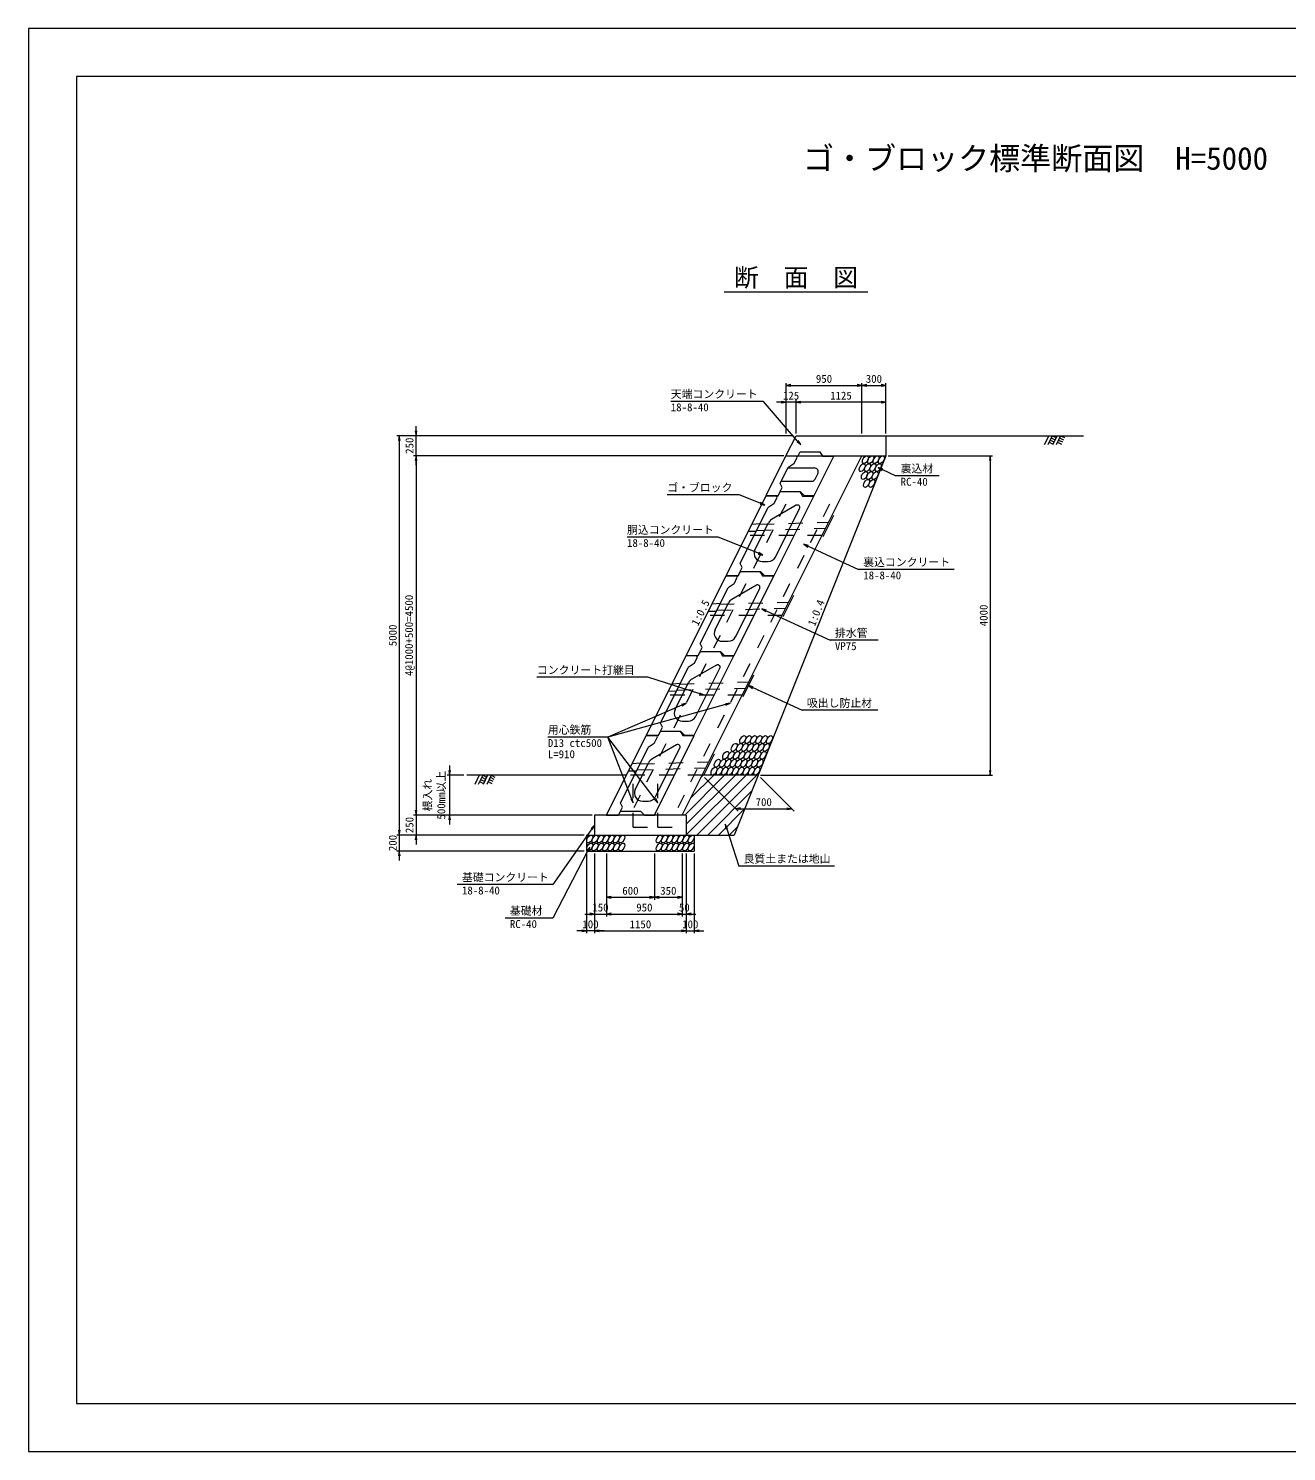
# Model space of a CAD drawing. Units: millimetres at full size, sheet at 1:30. Extents: x 0 to 25230, y 0 to 17820.
# Drawn here: x 0 to 15759, y 0 to 17820 of the extents above; entities that cross this region are included whole.
import ezdxf
from ezdxf.enums import TextEntityAlignment as Align

# ---------------------------------------------------------------- set-up
doc = ezdxf.new("R2010")
doc.units = ezdxf.units.MM
doc.header["$LTSCALE"] = 30
doc.linetypes.add('DASHED_SPACED', pattern=[12, 6, -6])
for name, color, linetype, lineweight in [('0_2', 7, 'Continuous', 13), ('D-STR-DIM', 7, 'Continuous', 13), ('D-STR-STRn', 1, 'Continuous', 13), ('D-STR-TXT', 7, 'Continuous', 13), ('D-TTL', 2, 'Continuous', 13), ('D-TTL-TXT', 7, 'Continuous', 13)]:
    doc.layers.add(name, color=color, linetype=linetype, lineweight=lineweight)
doc.styles.add('ＭＳ ゴシック', font='')
doc.styles.get('ＭＳ ゴシック').set_extended_font_data('MS Gothic')

# ---------------------------------------------------------------- blocks, each defined once
blk = doc.blocks.new('open_arrow')
at = {"color": 0, "linetype": 'Continuous', "lineweight": -2}
blk.add_lwpolyline([(7.5, 1.25), (0, 0), (7.5, -1.25)], dxfattribs=at)

msp = doc.modelspace()

# ---------------------------------------------------------------- hatches: boundary and pattern name
at = {"layer": 'D-STR-STRn'}
h = msp.add_hatch(dxfattribs=at)
h.set_pattern_fill('USER', color=2, style=0, pattern_type=2)
h.set_pattern_definition([(45, (5772.73, 0), (-67.3519, 67.3519), [])])
h.paths.add_polyline_path([(8190, 7970), (8240, 7970), (8240, 7720), (8340, 7720), (8840, 7720), (9140, 8470), (8440, 8470)])

# ---------------------------------------------------------------- linework, layer by layer
at = {"layer": '0_2'}
for points in [[(8240, 9370), (8184.88, 9346.29), (7255.92, 8946.72)], [(8790, 9370), (8732.16, 9354.04), (7255.92, 8946.72)]]:
    msp.add_lwpolyline(points, dxfattribs=at)
at = {"layer": 'D-STR-DIM'}
for p, q in [((9490, 12750), (9490, 13380)), ((10440, 12750), (10440, 13380)), ((10440, 12750), (10440, 13380)), ((10740, 12750), (10740, 13380)), ((9490, 13350), (10440, 13350)), ((10440, 13350), (10740, 13350)), ((9735, 13140), (9370, 13140)), ((9490, 12750), (9490, 13170)), ((9615, 12750), (9615, 13170)), ((9615, 12750), (9615, 13170)), ((10740, 13140), (9615, 13140)), ((10740, 12750), (10740, 13170)), ((4855, 12350), (4855, 12840)), ((9585, 12720), (4615, 12720)), ((4645, 12720), (4645, 7720)), ((9585, 12720), (4825, 12720)), ((9460, 12470), (4825, 12470)), ((9460, 12470), (4825, 12470)), ((4855, 12470), (4855, 7970)), ((10770, 12470), (12076.79, 12470)), ((12046.79, 12470), (12046.79, 8470)), ((5275, 8590), (5275, 7850)), ((5455, 8470), (5245, 8470)), ((8470, 8440), (8890, 8020)), ((9170, 8470), (12076.79, 8470)), ((9170, 8440), (9590, 8020)), ((4855, 8090), (4855, 7600)), ((8920, 8060), (8860, 8050)), ((8920, 8040), (8860, 8050)), ((8860, 8050), (8920, 8050)), ((8920, 8050), (9500, 8050)), ((9500, 8060), (9560, 8050)), ((9500, 8040), (9560, 8050)), ((9560, 8050), (9500, 8050)), ((7060, 7970), (4825, 7970)), ((7060, 7970), (4825, 7970)), ((7060, 7970), (5245, 7970)), ((6960, 7720), (4615, 7720)), ((6960, 7720), (4615, 7720)), ((4645, 7840), (4645, 7400)), ((6960, 7720), (4825, 7720)), ((6960, 7520), (4615, 7520)), ((6990, 7490), (6990, 6490)), ((7090, 7490), (7090, 6490)), ((7090, 7490), (7090, 6490)), ((7090, 7490), (7090, 6700)), ((7240, 7490), (7240, 6700)), ((7240, 7490), (7240, 6700)), ((7240, 7490), (7240, 6910)), ((7840, 7490), (7840, 6910)), ((7840, 7490), (7840, 6910)), ((8190, 7490), (8190, 6700)), ((8190, 7490), (8190, 6700)), ((8190, 7490), (8190, 6910)), ((8240, 7490), (8240, 6490)), ((8240, 7490), (8240, 6490)), ((8240, 7490), (8240, 6700)), ((8340, 7490), (8340, 6490)), ((7240, 6940), (7840, 6940)), ((7840, 6940), (8190, 6940)), ((6970, 6730), (7360, 6730)), ((7240, 6730), (8190, 6730)), ((8070, 6730), (8360, 6730)), ((7210, 6520), (6870, 6520)), ((7090, 6520), (8240, 6520)), ((8120, 6520), (8460, 6520))]:
    msp.add_line(p, q, dxfattribs=at)
msp.add_lwpolyline([(9673.57, 12608.5), (9634.38, 12653.94), (9205.94, 13150.67)], dxfattribs=at)
at = {"layer": 'D-STR-STRn'}
for p, q in [((9488.5, 12467), (9615, 12720)), ((9615, 12720), (13215, 12720)), ((9615, 12720), (10015, 12720)), ((10740, 12720), (10740, 12470)), ((12779.17, 12720), (12724.09, 12604.79)), ((12824.17, 12720), (12769.09, 12604.79)), ((12798.29, 12665.87), (12847.13, 12642.52)), ((12811.23, 12692.93), (12860.07, 12669.59)), ((12824.17, 12720), (12873.01, 12696.65)), ((12884.17, 12720), (12829.09, 12604.79)), ((12929.17, 12720), (12874.09, 12604.79)), ((12903.29, 12665.87), (12952.13, 12642.52)), ((12916.23, 12692.93), (12965.07, 12669.59)), ((12929.17, 12720), (12978.01, 12696.65)), ((9640.5, 12467), (9667, 12520)), ((9667, 12520), (9913, 12520)), ((9913, 12520), (9945, 12465)), ((12785.35, 12638.8), (12834.19, 12615.45)), ((12890.35, 12638.8), (12939.19, 12615.45)), ((8190, 7970), (10440, 12470)), ((10740, 12470), (9140, 8470)), ((9240, 11970), (9488.5, 12467)), ((9415, 12120), (9513.5, 12317)), ((9488.5, 12467), (9640.5, 12467)), ((9490, 12470), (10440, 12470)), ((9588.5, 12367), (9513.5, 12317)), ((9513.5, 12317), (9843.16, 12317)), ((9588.5, 12367), (9629, 12448)), ((9629, 12448), (9619.5, 12467)), ((9840, 11970), (10087.5, 12465)), ((9945, 12465), (10087.5, 12465)), ((10087.5, 12465), (10090, 12470)), ((10440, 12470), (10740, 12470)), ((9440, 12070), (9415, 12120)), ((9430, 12150), (9809.66, 12150)), ((9854.38, 12177.64), (9887.88, 12244.64)), ((8740, 10970), (9238.5, 11967)), ((9238.5, 11967), (9390.5, 11967)), ((9240, 11970), (9390, 11970)), ((9338.5, 11867), (9379, 11948)), ((9340, 10970), (9837.5, 11965)), ((9379, 11948), (9369.5, 11967)), ((9390, 11970), (9440, 12070)), ((9390.5, 11967), (9417, 12020)), ((9415, 12020), (9668, 12020)), ((9417, 12020), (9663, 12020)), ((9663, 12020), (9695, 11965)), ((9668, 12020), (9718, 11970)), ((9695, 11965), (9837.5, 11965)), ((9718, 11970), (9840, 11970)), ((8915, 11120), (9263.5, 11817)), ((9338.5, 11867), (9263.5, 11817)), ((9617.75, 11848.55), (9308.51, 11670.02)), ((9355.64, 11201.28), (9659.58, 11809.16)), ((9100.36, 11290.72), (9269.07, 11628.14)), ((8890, 10970), (8940, 11070)), ((8940, 11070), (8915, 11120)), ((9189.8, 11146), (9266.2, 11146)), ((8240, 9970), (8738.5, 10967)), ((8738.5, 10967), (8890.5, 10967)), ((8740, 10970), (8890, 10970)), ((8838.5, 10867), (8879, 10948)), ((8840, 9970), (9337.5, 10965)), ((8879, 10948), (8869.5, 10967)), ((8890.5, 10967), (8917, 11020)), ((8915, 11020), (9168, 11020)), ((8917, 11020), (9163, 11020)), ((9163, 11020), (9195, 10965)), ((9168, 11020), (9218, 10970)), ((9195, 10965), (9337.5, 10965)), ((9218, 10970), (9340, 10970)), ((8415, 10120), (8763.5, 10817)), ((8838.5, 10867), (8763.5, 10817)), ((9117.75, 10848.55), (8808.51, 10670.02)), ((8855.64, 10201.28), (9159.58, 10809.16)), ((8600.36, 10290.72), (8769.07, 10628.14)), ((8390, 9970), (8440, 10070)), ((8390.5, 9967), (8417, 10020)), ((8440, 10070), (8415, 10120)), ((8415, 10020), (8668, 10020)), ((8417, 10020), (8663, 10020)), ((8663, 10020), (8695, 9965)), ((8668, 10020), (8718, 9970)), ((8689.8, 10146), (8766.2, 10146)), ((7740, 8970), (8238.5, 9967)), ((7915, 9120), (8263.5, 9817)), ((8238.5, 9967), (8390.5, 9967)), ((8240, 9970), (8390, 9970)), ((8338.5, 9867), (8263.5, 9817)), ((8617.75, 9848.55), (8308.51, 9670.02)), ((8338.5, 9867), (8379, 9948)), ((8340, 8970), (8837.5, 9965)), ((8355.64, 9201.28), (8659.58, 9809.16)), ((8379, 9948), (8369.5, 9967)), ((8695, 9965), (8837.5, 9965)), ((8718, 9970), (8840, 9970)), ((8100.36, 9290.72), (8269.07, 9628.14)), ((7940, 9070), (7915, 9120)), ((8189.8, 9146), (8266.2, 9146)), ((7240, 7970), (7738.5, 8967)), ((7738.5, 8967), (7890.5, 8967)), ((7740, 8970), (7890, 8970)), ((7838.5, 8867), (7879, 8948)), ((7840, 7970), (8337.5, 8965)), ((7879, 8948), (7869.5, 8967)), ((7890, 8970), (7940, 9070)), ((7890.5, 8967), (7917, 9020)), ((7915, 9020), (8168, 9020)), ((7917, 9020), (8163, 9020)), ((8163, 9020), (8195, 8965)), ((8168, 9020), (8218, 8970)), ((8195, 8965), (8337.5, 8965)), ((8218, 8970), (8340, 8970)), ((7415, 8120), (7763.5, 8817)), ((7838.5, 8867), (7763.5, 8817)), ((8117.75, 8848.55), (7808.51, 8670.02)), ((7855.64, 8201.28), (8159.58, 8809.16)), ((7600.36, 8290.72), (7769.07, 8628.14)), ((7490, 8470), (5490, 8470)), ((5645, 8470), (5589.92, 8354.79)), ((5690, 8470), (5634.92, 8354.79)), ((5651.18, 8388.8), (5700.02, 8365.45)), ((5664.12, 8415.87), (5712.96, 8392.52)), ((5677.06, 8442.93), (5725.9, 8419.59)), ((5690, 8470), (5738.84, 8446.65)), ((5750, 8470), (5694.92, 8354.79)), ((5795, 8470), (5739.92, 8354.79)), ((5756.18, 8388.8), (5805.02, 8365.45)), ((5769.12, 8415.87), (5817.96, 8392.52)), ((5782.06, 8442.93), (5830.9, 8419.59)), ((5795, 8470), (5843.84, 8446.65)), ((9140, 8470), (8440, 8470)), ((9140, 8470), (8840, 7720)), ((7390, 7970), (7440, 8070)), ((7440, 8070), (7415, 8120)), ((7415, 8020), (7668, 8020)), ((7668, 8020), (7718, 7970)), ((7689.8, 8146), (7766.2, 8146)), ((8240, 7970), (7090, 7970)), ((7090, 7970), (7090, 7720)), ((7240, 7970), (7390, 7970)), ((7718, 7970), (7840, 7970)), ((8240, 7970), (8240, 7720)), ((6990, 7720), (6990, 7520)), ((6990, 7720), (8340, 7720)), ((8340, 7720), (8340, 7520)), ((8340, 7720), (8840, 7720)), ((6990, 7520), (8340, 7520))]:
    msp.add_line(p, q, dxfattribs=at)
at = {"layer": 'D-STR-STRn', "linetype": 'DASHED_SPACED'}
for p, q in [((9086.52, 11063.04), (9493.48, 11876.96)), ((9636.52, 11063.04), (10043.48, 11876.96)), ((9062.34, 11614.69), (9166.51, 11623.02)), ((9940, 11470), (8990, 11470)), ((9017.66, 11525.31), (9116.54, 11523.07)), ((8586.52, 10063.04), (8993.48, 10876.96)), ((9136.52, 10063.04), (9543.48, 10876.96)), ((8517.66, 10525.31), (8616.54, 10523.07)), ((8562.34, 10614.69), (8666.51, 10623.02)), ((9440, 10470), (8490, 10470)), ((8086.52, 9063.04), (8493.48, 9876.96)), ((8636.52, 9063.04), (9043.48, 9876.96)), ((8062.35, 9614.69), (8166.51, 9623.02)), ((8940, 9470), (7990, 9470)), ((8017.65, 9525.31), (8116.54, 9523.07)), ((7586.52, 8063.04), (7993.48, 8876.96)), ((8136.52, 8063.04), (8543.48, 8876.96)), ((7562.35, 8614.69), (7666.51, 8623.02)), ((8440, 8470), (7490, 8470)), ((7517.65, 8525.31), (7616.54, 8523.07)), ((7575, 7820), (7575, 8425)), ((7885, 7820), (7885, 8425)), ((7575, 7820), (7880, 7820)), ((7885, 7820), (8190, 7820))]:
    msp.add_line(p, q, dxfattribs=at)
at = {"layer": 'D-STR-STRn', "color": 2, "linetype": 'DASHED_SPACED'}
for p, q in [((9160.57, 11611.13), (10023.51, 11637.02)), ((9122.48, 11534.96), (9985.42, 11560.84)), ((8622.48, 10534.96), (9485.42, 10560.84)), ((8660.57, 10611.13), (9523.51, 10637.02)), ((8160.57, 9611.13), (9023.51, 9637.02)), ((8122.48, 9534.96), (8985.42, 9560.84)), ((7622.48, 8534.96), (8485.42, 8560.84)), ((7660.57, 8611.13), (8523.51, 8637.02))]:
    msp.add_line(p, q, dxfattribs=at)
at = {"layer": 'D-STR-STRn', "color": 2}
for p, q in [((9953.48, 11456.72), (10087.65, 11725.05)), ((9453.48, 10456.72), (9587.65, 10725.05)), ((8953.48, 9456.72), (9087.65, 9725.05)), ((8460.12, 8470), (8594.29, 8738.33))]:
    msp.add_line(p, q, dxfattribs=at)
at = {"layer": 'D-STR-STRn'}
for centre, radius, start, end in [((9843.16, 12267), 50, 333.43495, 90), ((9809.66, 12200), 50, 270, 333.43495), ((9632.75, 11822.57), 30, 333.43495, 120), ((9358.51, 11583.41), 100, 120, 153.43495), ((9189.8, 11246), 100, 153.43495, 270), ((9266.2, 11246), 100, 270, 333.43495), ((9132.75, 10822.57), 30, 333.43495, 120), ((8858.51, 10583.41), 100, 120, 153.43495), ((8689.8, 10246), 100, 153.43495, 270), ((8766.2, 10246), 100, 270, 333.43495), ((8632.75, 9822.57), 30, 333.43495, 120), ((8358.51, 9583.41), 100, 120, 153.43495), ((8189.8, 9246), 100, 153.43495, 270), ((8266.2, 9246), 100, 270, 333.43495), ((8132.75, 8822.57), 30, 333.43495, 120), ((7858.51, 8583.41), 100, 120, 153.43495), ((7689.8, 8246), 100, 153.43495, 270), ((7766.2, 8246), 100, 270, 333.43495)]:
    msp.add_arc(centre, radius, start, end, dxfattribs=at)
at = {"layer": 'D-STR-STRn', "color": 2}
for centre in [(10483, 12420), (10550, 12420), (10617, 12420), (10684, 12420), (10443.4, 12321), (10510.4, 12321), (10577.4, 12321), (10644.4, 12321), (10470.8, 12222), (10498.2, 12123), (10537.8, 12222), (10565.2, 12123), (10604.8, 12222), (8946.9, 8916), (9013.9, 8916), (9080.9, 8916), (9147.9, 8916), (9214.9, 8916), (9281.9, 8916), (8733.7, 8718), (8800.7, 8718), (8840.3, 8817), (8867.7, 8718), (8907.3, 8817), (8934.7, 8718), (8974.3, 8817), (9001.7, 8718), (9041.3, 8817), (9068.7, 8718), (9108.3, 8817), (9135.7, 8718), (9175.3, 8817), (9202.7, 8718), (9242.3, 8817), (8587.5, 8520), (8627.1, 8619), (8654.5, 8520), (8694.1, 8619), (8721.5, 8520), (8761.1, 8619), (8788.5, 8520), (8828.1, 8619), (8855.5, 8520), (8895.1, 8619), (8922.5, 8520), (8962.1, 8619), (8989.5, 8520), (9029.1, 8619), (9056.5, 8520), (9096.1, 8619), (9123.5, 8520), (9163.1, 8619), (7030.24, 7670), (7097.24, 7670), (7164.24, 7670), (7231.24, 7670), (7298.24, 7670), (7365.24, 7670), (7432.24, 7670), (7900.24, 7670), (7967.24, 7670), (8034.24, 7670), (8101.24, 7670), (8168.24, 7670), (8235.24, 7670), (8302.24, 7670), (7030.24, 7570), (7097.24, 7570), (7164.24, 7570), (7231.24, 7570), (7298.24, 7570), (7365.24, 7570), (7432.24, 7570), (7900.24, 7570), (7967.24, 7570), (8034.24, 7570), (8101.24, 7570), (8168.24, 7570), (8235.24, 7570), (8302.24, 7570)]:
    msp.add_ellipse(centre, major_axis=(-27.22, -47.15), ratio=0.545455, dxfattribs=at)
at = {"layer": 'D-STR-TXT'}
for p, q in [((9205.94, 13150.67), (8045.94, 13150.67)), ((11405.47, 12218.22), (10865.47, 12218.22)), ((8901.91, 11980.12), (8001.91, 11980.12)), ((8637.39, 11451.13), (7497.39, 11451.13)), ((11596.61, 11046.08), (10396.61, 11046.08)), ((10641.94, 10159.41), (10041.94, 10159.41)), ((7759.48, 9695.3), (6369.48, 9695.3)), ((10641.27, 9282.72), (9691.27, 9282.72)), ((7255.92, 8946.72), (6505.92, 8946.72)), ((10097.83, 7332.05), (8897.83, 7332.05)), ((6570, 7100), (5370, 7100)), ((6570, 6680), (5970, 6680))]:
    msp.add_line(p, q, dxfattribs=at)
for points in [[(10642.67, 12320.59), (10697.19, 12295.54), (10865.47, 12218.22)], [(9222.98, 11851.64), (9167.28, 11873.93), (8901.91, 11980.12)], [(9200.41, 11225.83), (9144.7, 11248.12), (8637.39, 11451.13)], [(9711.55, 11360.84), (9766.07, 11335.79), (10396.61, 11046.08)], [(9187.68, 10551.91), (9242.2, 10526.86), (10041.94, 10159.41)], [(8465, 9470), (8407.84, 9488.25), (7759.48, 9695.3)], [(9020.57, 9590.88), (9075.09, 9565.83), (9691.27, 9282.72)], [(7575, 8122.5), (7553.34, 8178.45), (7255.92, 8946.72)], [(7885, 8122.5), (7848.6, 8170.2), (7255.92, 8946.72)], [(7090, 7845), (7055.66, 7795.8), (6570, 7100)], [(8727.88, 7853.99), (8746.46, 7796.94), (8897.83, 7332.05)], [(7030.24, 7570), (7002.68, 7516.7), (6570, 6680)]]:
    msp.add_lwpolyline(points, dxfattribs=at)
at = {"layer": 'D-TTL'}
for points in [[(0, 0), (25230, 0), (25230, 17820), (0, 17820)], [(600, 600), (24630, 600), (24630, 17220), (600, 17220)]]:
    msp.add_lwpolyline(points, close=True, dxfattribs=at)
at = {"layer": 'D-TTL-TXT'}
msp.add_line((8715, 14520), (10515, 14520), dxfattribs=at)

# ---------------------------------------------------------------- block references
at = {"layer": '0_2', "xscale": 8, "yscale": 8}
for p, rotation in [((8240, 9370), 203.3), ((8790, 9370), 195.4)]:
    msp.add_blockref('open_arrow', p, dxfattribs=dict(at, rotation=rotation))
at = {"layer": 'D-STR-DIM', "xscale": 8, "yscale": 8}
for p in [(9490, 13350), (10440, 13350), (9615, 13140), (9615, 13140), (7240, 6940), (7840, 6940), (7240, 6730), (7240, 6730), (8240, 6730), (7090, 6520), (7090, 6520), (8340, 6520)]:
    msp.add_blockref('open_arrow', p, dxfattribs=at)
for p, rotation in [((10440, 13350), 180), ((10740, 13350), 180), ((9490, 13140), 180), ((10740, 13140), 180), ((4645, 12720), 270), ((4855, 12720), 90), ((9673.57, 12608.5), 130.8), ((4855, 12470), 270), ((4855, 12470), 270), ((12046.79, 12470), 270), ((5275, 8470), 90), ((12046.79, 8470), 90), ((4855, 7970), 90), ((4855, 7970), 90), ((5275, 7970), 270), ((4645, 7720), 90), ((4645, 7720), 90), ((4855, 7720), 270), ((4645, 7520), 270), ((7840, 6940), 180), ((8190, 6940), 180), ((7090, 6730), 180), ((8190, 6730), 180), ((8190, 6730), 180), ((6990, 6520), 180), ((8240, 6520), 180), ((8240, 6520), 180)]:
    msp.add_blockref('open_arrow', p, dxfattribs=dict(at, rotation=rotation))
at = {"layer": 'D-STR-TXT', "xscale": 8, "yscale": 8}
for p, rotation in [((10642.67, 12320.59), 335.3), ((9222.98, 11851.64), 158.2), ((9200.41, 11225.83), 158.2), ((9711.55, 11360.84), 335.3), ((9187.68, 10551.91), 335.3), ((8465, 9470), 162.3), ((9020.57, 9590.88), 335.3), ((7575, 8122.5), 111.2), ((7885, 8122.5), 127.4), ((7090, 7845), 235.1), ((8727.88, 7853.99), 288), ((7030.24, 7570), 242.7)]:
    msp.add_blockref('open_arrow', p, dxfattribs=dict(at, rotation=rotation))

# ---------------------------------------------------------------- texts
at = {"layer": 'D-STR-DIM', "style": 'ＭＳ ゴシック'}
for s, p in [('950', (9965, 13432.5)), ('300', (10590, 13432.5)), ('125', (9552.5, 13222.5)), ('1125', (10177.5, 13222.5)), ('700', (9210, 8132.5)), ('600', (7540, 7022.5)), ('350', (8015, 7022.5)), ('150', (7165, 6812.5)), ('950', (7715, 6812.5)), ('50', (8215, 6812.5)), ('100', (7040, 6602.5)), ('1150', (7665, 6602.5)), ('100', (8290, 6602.5))]:
    msp.add_text(s, height=99.69, dxfattribs=at).set_placement(p, align=Align.MIDDLE_CENTER)
for s, p in [('250', (4772.5, 12595)), ('4@1000+500=4500', (4766.9, 10220)), ('4000', (11964.29, 10470)), ('5000', (4562.5, 10220)), ('250', (4772.5, 7845)), ('200', (4562.5, 7620))]:
    msp.add_text(s, height=99.69, rotation=90, dxfattribs=at).set_placement(p, align=Align.MIDDLE_CENTER)
for s, p in [('根入れ', (5079.68, 8016.04)), ('500mm以上', (5250.31, 7914.06))]:
    msp.add_text(s, height=99.69, rotation=90, dxfattribs=at).set_placement(p, align=Align.BOTTOM_LEFT)
at = {"layer": 'D-STR-TXT', "style": 'ＭＳ ゴシック'}
for s, p in [('天端コンクリート', (8045.94, 13161.55)), ('18-8-40', (8045.94, 12996.55)), ('裏込材', (10925.47, 12229.1)), ('ゴ・ブロック', (8001.91, 11991)), ('RC-40', (10925.47, 12064.1)), ('胴込コンクリート', (7497.39, 11462.01)), ('18-8-40', (7497.39, 11297.01)), ('裏込コンクリート', (10456.61, 11056.96)), ('18-8-40', (10456.61, 10891.96)), ('排水管', (10101.94, 10170.3)), ('VP75', (10101.94, 10005.3)), ('コンクリート打継目', (6369.48, 9706.18)), ('吸出し防止材', (9751.27, 9293.61)), ('用心鉄筋', (6505.92, 8957.6)), ('D13 ctc500', (6505.92, 8792.6)), ('L=910', (6505.92, 8652.6)), ('良質土または地山', (8957.83, 7342.93)), ('基礎コンクリート', (5430, 7110.88)), ('18-8-40', (5430, 6945.88)), ('基礎材', (6030, 6690.88)), ('RC-40', (6030, 6525.88))]:
    msp.add_text(s, height=99.69, dxfattribs=at).set_placement(p, align=Align.BOTTOM_LEFT)
for s, rotation, p in [('1:0.5', 63.435, (8489.25, 10468.5)), ('1:0.4', 68.199, (9941, 10472.5))]:
    msp.add_text(s, height=99.69, rotation=rotation, dxfattribs=at).set_placement(p, align=Align.BOTTOM_CENTER)
at = {"layer": 'D-TTL-TXT', "style": 'ＭＳ ゴシック'}
for s, height, p in [('ゴ・ブロック標準断面図\u3000H=5000', 284.8, (12615, 15965.38)), ('断\u3000面\u3000図', 227.9, (9615, 14520))]:
    msp.add_text(s, height=height, dxfattribs=at).set_placement(p, align=Align.BOTTOM_CENTER)

doc.saveas('drawing.dxf')
